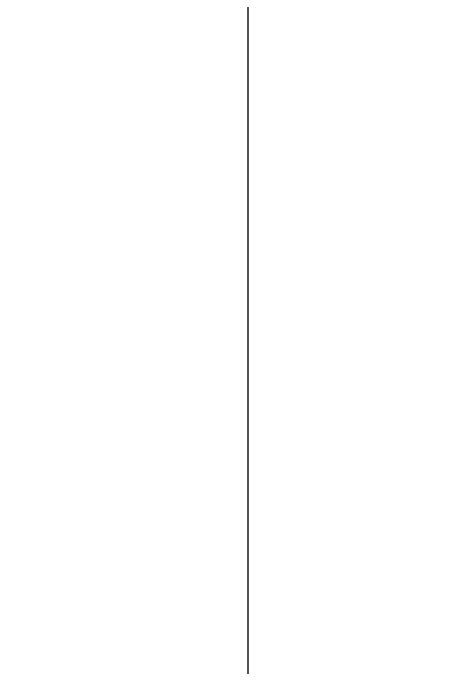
# Model space of a CAD drawing. Header units: millimetres. Extents: x -92759 to 184353, y -15225 to 86714.
# Drawn here: x 53649.9 to 53956.9, y 30854.8 to 31311.7 of the extents above; entities that cross this region are included whole.
import ezdxf

# ---------------------------------------------------------------- set-up
doc = ezdxf.new("R2010")
doc.units = ezdxf.units.MM
doc.layers.add('A-PATT-CONC', color=8, linetype='Continuous')
doc.layers.add('HFI 9MM FPB', color=94, linetype='Continuous', lineweight=5)

# ---------------------------------------------------------------- blocks, each defined once
blk = doc.blocks.new('RCP_B8L2')
at = {"layer": 'A-PATT-CONC'}
h = blk.add_hatch(dxfattribs=at)
h.set_pattern_fill('ANSI37', color=256, scale=189, angle=45)
h.set_pattern_definition([(90, (-399843.07, -181027.3), (-600.075, 0), []), (180, (-399843.07, -181027.3), (-6e-14, -600.075), [])])
h.paths.add_polyline_path([(-398043.07, -182227.3), (-396843.07, -182227.3), (-396843.07, -183427.3), (-398043.07, -183427.3)], flags=16)
h.paths.add_polyline_path([(-399843.07, -181027.3), (-390243.07, -181027.3), (-390243.07, -189427.3), (-398043.07, -189427.3), (-398043.07, -193627.3), (-399843.07, -193627.3)])
at = {"layer": 'HFI 9MM FPB'}
h = blk.add_hatch(dxfattribs=at)
h.set_pattern_fill('ANSI33', color=256, scale=50)
h.set_pattern_definition([(45, (-381589.02, -647239), (-224.5064, 224.5064), []), (45, (-381364.5, -647239), (-224.5064, 224.5064), [158.75, -79.375])])
h.paths.add_polyline_path([(-397818.07, -194027.3), (-400118.07, -194027.3), (-400118.07, -180627.3), (-389968.07, -180627.3), (-389968.07, -188227.3), (-389818.07, -188227.3), (-389818.07, -180627.3), (-382818.07, -180627.3), (-382818.07, -190027.3), (-397218.07, -190027.3), (-397218.07, -189577.3), (-397818.07, -189577.3)])
h.paths.add_polyline_path([(-399843.07, -181027.3), (-390243.07, -181027.3), (-390243.07, -189427.3), (-398043.07, -189427.3), (-398043.07, -193627.3), (-399843.07, -193627.3)], flags=16)
h.paths.add_polyline_path([(-389318.07, -181127.3), (-383318.07, -181127.3), (-383318.07, -189527.3), (-389318.07, -189527.3)], flags=16)

msp = doc.modelspace()

# ---------------------------------------------------------------- block references
at = {"layer": 'A-PATT-CONC'}
msp.add_blockref('RCP_B8L2', (452619.12, 220318.54), dxfattribs=at)

doc.saveas('drawing.dxf')
